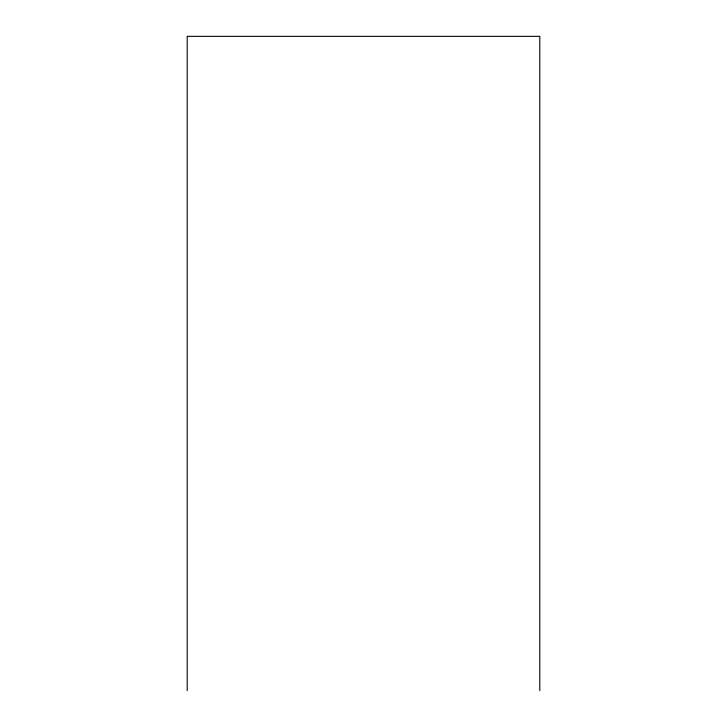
<?xml version="1.0" encoding="UTF-8"?>
<svg xmlns="http://www.w3.org/2000/svg" width="727" height="727" viewBox="0 0 727 727"><rect width="100%" height="100%" fill="white"/><g stroke="black" fill="none" stroke-linecap="round" stroke-linejoin="round"><path stroke-width="1.09" d="M539.788 690.65L539.788 36.35L187.212 36.35L187.212 690.65"/></g></svg>
